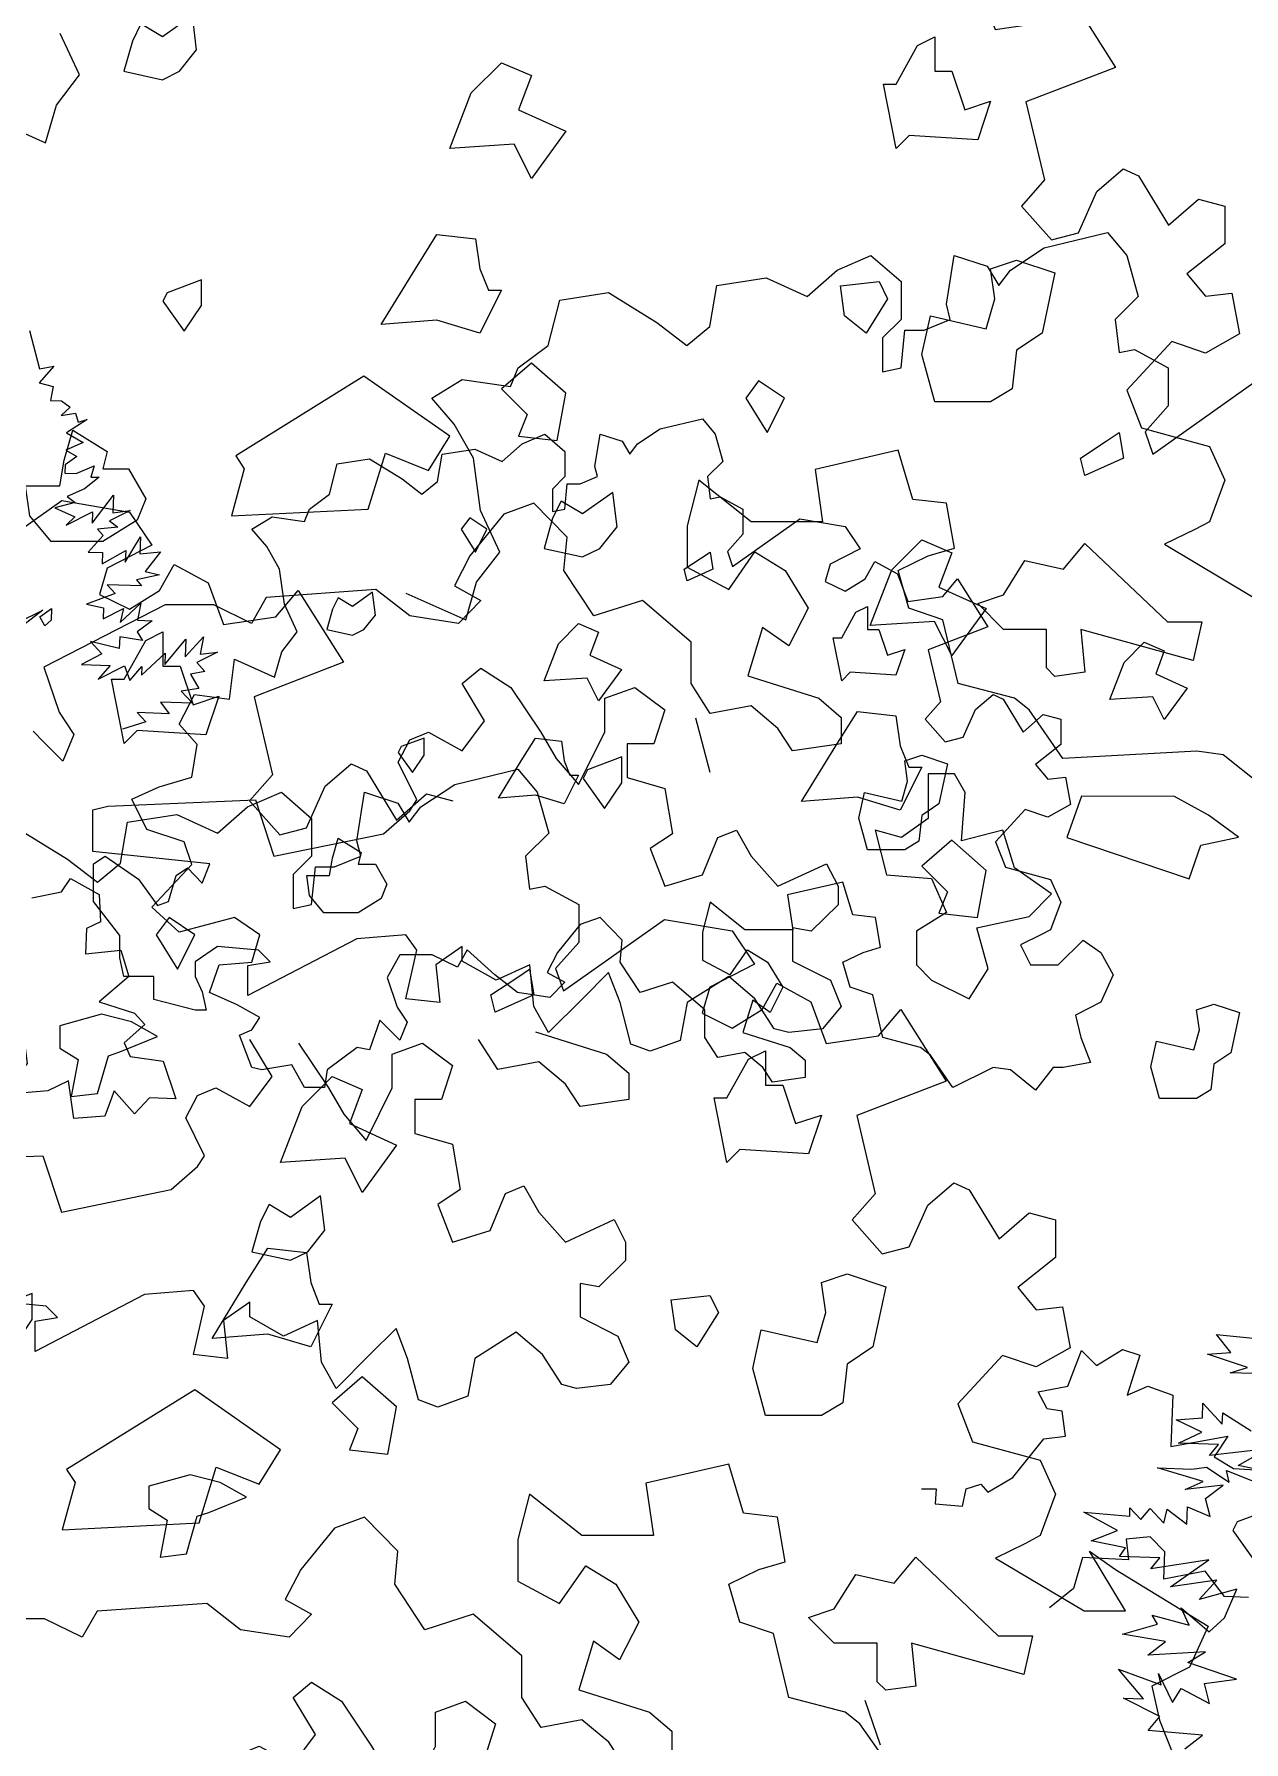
# Model space of a CAD drawing. Header units: inches. Extents: x 11.9 to 85.3, y 21.1 to 37.4.
# Drawn here: x 63.52 to 64.021, y 22.025 to 22.733 of the extents above; entities that cross this region are included whole.
import ezdxf

# ---------------------------------------------------------------- set-up
doc = ezdxf.new("R2010")
doc.units = ezdxf.units.IN
doc.header["$MEASUREMENT"] = 0
doc.layers.add('CAY', color=94, linetype='Continuous')
doc.layers.add('CAY-3', color=61, linetype='Continuous')

# ---------------------------------------------------------------- blocks, each defined once
blk = doc.blocks.new('A$C76451831')
at = {"layer": 'CAY'}
for p, q in [((3764, 1772.8), (3822.4, 1787)), ((3822.4, 1787), (3840.1, 1765.7)), ((3573, 1752.2), (3604.2, 1765.7)), ((3604.2, 1765.7), (3631.9, 1741.6)), ((3673.8, 1720.9), (3680.9, 1765.7)), ((3680.9, 1765.7), (3711.5, 1755.7)), ((3732.8, 1752.2), (3764, 1772.8)), ((3840.1, 1765.7), (3850.7, 1728)), ((3545.3, 1728), (3573, 1752.2)), ((3711.5, 1755.7), (3722.2, 1738)), ((3722.2, 1738), (3732.8, 1752.2)), ((3455.6, 1700.3), (3462.1, 1738)), ((3462.1, 1738), (3507.5, 1745.1)), ((3507.5, 1745.1), (3545.3, 1728)), ((3631.9, 1741.6), (3631.9, 1706.7)), ((3306.5, 1682.6), (3317.1, 1724.4)), ((3317.1, 1724.4), (3361.9, 1731.5)), ((3361.9, 1731.5), (3406.7, 1703.8)), ((3677.3, 1706.7), (3673.8, 1720.9)), ((3850.7, 1728), (3829.5, 1706.7)), ((3406.7, 1703.8), (3434.4, 1682.6)), ((3631.9, 1706.7), (3614.8, 1689.6)), ((3653.2, 1696.7), (3677.3, 1706.7)), ((3829.5, 1706.7), (3833, 1676.1)), ((3434.4, 1682.6), (3455.6, 1700.3)), ((3614.8, 1689.6), (3614.8, 1658.4)), ((3631.9, 1661.9), (3635.5, 1696.7)), ((3635.5, 1696.7), (3653.2, 1696.7)), ((3278.8, 1661.9), (3306.5, 1682.6)), ((3833, 1676.1), (3847.2, 1679)), ((3847.2, 1679), (3878.4, 1661.9)), ((3271.7, 1644.8), (3278.8, 1661.9)), ((3614.8, 1658.4), (3631.9, 1661.9)), ((3878.4, 1661.9), (3878.4, 1627.1)), ((3199.2, 1634.2), (3226.9, 1651.3)), ((3226.9, 1651.3), (3271.7, 1644.8)), ((3864.3, 1582.3), (3957.4, 1648.4)), ((3219.8, 1610), (3199.2, 1634.2)), ((3878.4, 1627.1), (3857.2, 1602.9)), ((3237.5, 1578.7), (3219.8, 1610)), ((3857.2, 1602.9), (3864.3, 1582.3)), ((3244, 1530.4), (3237.5, 1578.7)), ((2764.5, 1473.6), (2857.6, 1539.7)), ((2857.6, 1539.7), (2920.1, 1529)), ((2920.1, 1529), (2940.8, 1498.4)), ((3261.7, 1492), (3244, 1530.4)), ((2940.8, 1498.4), (2899.5, 1477.1)), ((3240.4, 1464.3), (3261.7, 1492)), ((2899.5, 1477.1), (2892.4, 1452.9)), ((2947.9, 1456.5), (2961.4, 1480.7)), ((2961.4, 1480.7), (2992.7, 1463.6)), ((2892.4, 1452.9), (2920.1, 1439.4)), ((2920.1, 1439.4), (2947.9, 1456.5)), ((2992.7, 1463.6), (3006.8, 1425.2)), ((3055.2, 1432.3), (3075.8, 1456.5)), ((3075.8, 1456.5), (3117.7, 1390.4)), ((3175, 1454.3), (3230.4, 1429.5)), ((3230.4, 1429.5), (3240.4, 1464.3)), ((3006.8, 1425.2), (3055.2, 1432.3)), ((3117.7, 1390.4), (3035.1, 1358.6)), ((3035.1, 1358.6), (3052.2, 1286.6)), ((5949.7, 1306.8), (5958.9, 1271.5)), ((3052.2, 1286.6), (3031, 1262.4)), ((5972.1, 1273.8), (5958.5, 1258.4)), ((5958.9, 1271.5), (5972.1, 1273.8)), ((5958.5, 1258.4), (5971.5, 1255.2)), ((5971.5, 1255.2), (5968.8, 1242.2)), ((5968.8, 1242.2), (5979.2, 1241.8)), ((5987.1, 1236.1), (5978.7, 1228.2)), ((5978.7, 1228.2), (5991.9, 1230.5)), ((5979.2, 1241.8), (5987.1, 1236.1)), ((5991.9, 1230.5), (5994.4, 1222.3)), ((6002.6, 1224.7), (5983.6, 1212.2)), ((5994.4, 1222.3), (6002.6, 1224.7)), ((5999.1, 1203.5), (5983, 1196.4)), ((5983.6, 1212.2), (5999.1, 1203.5)), ((5982.6, 1182.8), (5982.3, 1175.1)), ((5993.3, 1190.6), (5982.6, 1182.8)), ((5983, 1196.4), (5993.3, 1190.6)), ((5992.7, 1174.7), (6009.3, 1181.8)), ((6009.3, 1181.8), (6006.2, 1171.5)), ((5982.3, 1175.1), (5992.7, 1174.7)), ((6013.9, 1171.3), (6000.4, 1160.8)), ((6006.2, 1171.5), (6013.9, 1171.3)), ((6000.4, 1160.8), (5984.3, 1153.7)), ((5984.3, 1153.7), (5991.8, 1148)), ((6007.4, 1128.9), (6026.9, 1154.9)), ((6026.9, 1154.9), (6026.3, 1138.6)), ((5991.8, 1148), (5973, 1143.2)), ((5973, 1143.2), (5991.3, 1134.9)), ((5983.3, 1127), (6007.8, 1139.3)), ((5991.3, 1134.9), (5983.3, 1127)), ((6007.8, 1139.3), (6007.4, 1128.9)), ((6042.3, 1140.8), (6023.3, 1131)), ((6026.3, 1138.6), (6042.3, 1140.8)), ((6030.9, 1125.3), (6012.2, 1123.3)), ((6012.2, 1123.3), (6017.4, 1117.6)), ((6023.3, 1131), (6030.9, 1125.3)), ((6017.4, 1117.6), (6003.8, 1102.2)), ((6016.5, 1091.4), (6038.3, 1103.8)), ((6037.9, 1092.9), (6051.8, 1116.4)), ((6038.3, 1103.8), (6037.9, 1092.9)), ((6051.8, 1116.4), (6051.3, 1100.6)), ((6003.8, 1102.2), (6016.9, 1101.8)), ((6016.9, 1101.8), (6016.5, 1091.4)), ((6051.3, 1100.6), (6070.4, 1102.6)), ((6070.4, 1102.6), (6056.2, 1084.5)), ((6053, 1071.1), (6021.3, 1072.2)), ((6021.3, 1072.2), (6028.7, 1064.2)), ((6069.6, 1081.4), (6048.2, 1076.7)), ((6048.2, 1076.7), (6053, 1071.1)), ((6056.2, 1084.5), (6069.6, 1081.4)), ((6028.7, 1064.2), (6002.1, 1054.3)), ((6002.1, 1054.3), (6017.8, 1051)), ((6017.8, 1051), (6017.5, 1040.6)), ((6017.5, 1040.6), (6036.4, 1050.3)), ((6033.2, 1037.3), (6052.4, 1055.2)), ((6036.4, 1050.3), (6033.2, 1037.3)), ((6052.4, 1055.2), (6049.1, 1039.5)), ((6032.8, 1024.2), (6032.4, 1013.3)), ((6053.9, 1020.7), (6032.8, 1024.2)), ((6062.7, 1039), (6048.8, 1028.6)), ((6048.8, 1028.6), (6053.9, 1020.7)), ((6049.1, 1039.5), (6062.7, 1039)), ((6093.3, 1005.7), (6110.2, 1024.2)), ((6110.2, 1024.2), (6107, 1008)), ((6016.3, 1008.4), (5997.4, 998.7)), ((6005.9, 1019.7), (6016.3, 1008.4)), ((6032.4, 1013.3), (6005.9, 1019.7)), ((6052.8, 988.6), (6074.8, 1009.1)), ((6074.5, 998.7), (6093.9, 1022)), ((6074.8, 1009.1), (6074.5, 998.7)), ((6093.9, 1022), (6093.3, 1005.7)), ((6122.9, 1010.1), (6104, 1000.4)), ((6107, 1008), (6122.9, 1010.1)), ((5997.4, 998.7), (6024.1, 997.7)), ((6024.1, 997.7), (6012.8, 985)), ((6012.8, 985), (6037.3, 997.3)), ((6037.3, 997.3), (6042.2, 983.9)), ((6042.2, 983.9), (6053.1, 996.7)), ((6053.1, 996.7), (6052.8, 988.6)), ((6104, 1000.4), (6111.4, 992)), ((6111.4, 992), (6098.2, 989.7)), ((6098.2, 989.7), (6105.9, 976.3)), ((6070.5, 963.9), (6078.3, 953.2)), ((6099.9, 962.9), (6070.5, 963.9)), ((6105.9, 976.3), (6089.5, 974.1)), ((6089.5, 974.1), (6099.9, 962.9)), ((6056.8, 945.8), (6035.2, 938.9)), ((6078.3, 953.2), (6048.9, 954.2)), ((6048.9, 954.2), (6056.8, 945.8)), ((3915.1, 501.1), (3898, 463.3)), ((3898, 463.3), (3863.2, 445.6)), ((3863.2, 445.6), (3870.3, 414.4)), ((3870.3, 414.4), (3883.8, 380.2))]:
    blk.add_line(p, q, dxfattribs=at)
for points in [[(3524.3, 1634.1), (3500.5, 1649.9), (3488.6, 1634.1), (3508.4, 1602.4)], [(3821.2, 1594.5), (3833.1, 1602.4), (3837, 1578.6), (3801.4, 1562.8), (3797.4, 1578.6)], [(3369.9, 1515.3), (3365.9, 1547), (3338.2, 1527.2), (3318.4, 1539), (3310.5, 1523.2), (3302.6, 1495.5), (3338.2, 1487.6), (3354, 1495.5)], [(3623.3, 1475.7), (3651, 1503.4), (3678.7, 1491.5), (3666.8, 1459.8), (3710.3, 1440), (3678.7, 1396.5), (3662.8, 1428.1), (3603.5, 1424.2)], [(2935.2, 1410.5), (2951, 1418.5), (2951, 1386.8), (2966.9, 1386.8), (2978.8, 1351.1), (3002.5, 1359.1), (2990.6, 1323.4), (2927.3, 1327.4), (2915.4, 1315.5), (2903.5, 1374.9), (2915.4, 1374.9)], [(3837.8, 1390.3), (3856.3, 1408.8), (3874.8, 1400.9), (3866.9, 1379.8), (3895.9, 1366.6), (3874.8, 1337.5), (3864.2, 1358.6), (3824.6, 1356)], [(3571.8, 1313.3), (3591.6, 1345), (3627.2, 1341), (3631.2, 1313.3), (3639.1, 1293.5), (3651, 1293.5), (3631.2, 1253.9), (3591.6, 1265.8), (3540.1, 1261.8)], [(3342.6, 1291.2), (3338.7, 1283.3), (3358.5, 1255.6), (3374.3, 1279.3), (3374.3, 1303.1)], [(3702.4, 1154.9), (3710.3, 1198.4), (3678.7, 1226.2), (3651, 1202.4), (3674.7, 1178.6), (3666.8, 1158.8)], [(3862.3, 1017), (3867.6, 1040.8), (3901.9, 1032.9), (3907.2, 1051.4), (3904.5, 1069.8), (3920.4, 1075.1), (3944.1, 1067.2), (3936.2, 1030.2), (3920.4, 1019.7), (3917.7, 995.9), (3904.5, 988), (3870.2, 988)]]:
    blk.add_lwpolyline(points, close=True, dxfattribs=at)
for points in [[(3893.8, 387.8), (3910.1, 400.4), (3860, 404.8), (3870.8, 417.6), (3837, 434.6), (3855.6, 434), (3832.5, 461.5), (3871.9, 447), (3869.5, 457.5), (3882.2, 430.8), (3890.3, 443.7), (3916.6, 429.6), (3911.8, 448.3), (3941.4, 452.3), (3896.6, 467.5), (3912.8, 477.3), (3859.7, 474.2), (3876, 486.8), (3836.3, 493.6), (3868.4, 502.9), (3863.7, 511.2), (3897.8, 501.9), (3890.2, 518), (3916.2, 495.8), (3930.2, 508.9), (3941.6, 535.3), (3906.8, 525.6), (3923.3, 543.6), (3880.5, 537.4), (3915.8, 562.4), (3862.5, 553.9), (3870.5, 564), (3833.4, 565.3), (3839.1, 573.3), (3807.2, 579.8), (3831.5, 589.4), (3800.4, 606.4), (3842.9, 602.6), (3843.1, 610.3), (3853.2, 599.5), (3861.7, 609.7), (3874.4, 596.1), (3877.5, 609.1), (3895.6, 595.3), (3896.2, 611.2), (3917.2, 602.3), (3912.8, 618.8), (3929.1, 631.3), (3894, 627.1), (3910.6, 634.7), (3868.4, 647.1), (3900.1, 646), (3913.8, 647.7), (3934.6, 633.9), (3932.3, 644.8), (3976.9, 627)], [(3987.8, 640.2), (3942.8, 649.4), (3970.1, 664.8), (3916.4, 658.5), (3924.9, 668.7), (3887.8, 670), (3909.5, 680.1), (3885.8, 691.3), (3909.9, 693.2), (3910.4, 706.8), (3928.3, 687.6), (3928.7, 698), (3954.8, 681.2)], [(3967.1, 733.8), (3935.4, 734.9), (3951.4, 739.8), (3914.7, 752), (3936, 753.5), (3923, 770.3), (3962.8, 766.2)], [(5963.8, 1034.3), (5959.1, 1042.6), (5969.8, 1050.4), (5969.4, 1039.5), (5963.8, 1034.3)]]:
    blk.add_lwpolyline(points, dxfattribs=at)
at = {"layer": 'CAY-3'}
for p, q in [((3100.6, 1276), (3124.7, 1296.6)), ((3124.7, 1296.6), (3138.9, 1290.1)), ((3138.9, 1290.1), (3166.6, 1244.7)), ((3188.9, 1257), (3220.2, 1277.6)), ((3220.2, 1277.6), (3278.5, 1291.8)), ((3278.5, 1291.8), (3296.2, 1270.6)), ((3029.1, 1257), (3060.4, 1270.6)), ((3031, 1262.4), (3058.7, 1231.2)), ((3060.4, 1270.6), (3088.1, 1246.4)), ((3083.5, 1237.6), (3100.6, 1276)), ((3130, 1225.7), (3137, 1270.6)), ((3137, 1270.6), (3167.7, 1260.5)), ((3166.6, 1244.7), (3194.3, 1268.9)), ((3167.7, 1260.5), (3178.3, 1242.8)), ((3194.3, 1268.9), (3218.5, 1262.4)), ((3296.2, 1270.6), (3306.9, 1232.8)), ((2918.3, 1242.8), (2963.7, 1249.9)), ((2963.7, 1249.9), (3001.4, 1232.8)), ((3001.4, 1232.8), (3029.1, 1257)), ((3088.1, 1246.4), (3088.1, 1211.6)), ((3178.3, 1242.8), (3188.9, 1257)), ((2818.1, 1236.4), (2862.9, 1208.6)), ((2911.8, 1205.1), (2918.3, 1242.8)), ((3058.7, 1231.2), (3083.5, 1237.6)), ((3306.9, 1232.8), (3285.6, 1211.6)), ((3133.5, 1211.6), (3130, 1225.7)), ((2862.9, 1208.6), (2890.6, 1187.4)), ((2890.6, 1187.4), (2911.8, 1205.1)), ((3088.1, 1211.6), (3071, 1194.5)), ((3088.1, 1166.8), (3091.6, 1201.6)), ((3091.6, 1201.6), (3109.3, 1201.6)), ((3109.3, 1201.6), (3133.5, 1211.6)), ((3285.6, 1211.6), (3289.2, 1180.9)), ((3071, 1194.5), (3071, 1163.2)), ((3289.2, 1180.9), (3303.3, 1183.9)), ((3303.3, 1183.9), (3334.6, 1166.8)), ((3071, 1163.2), (3088.1, 1166.8)), ((3334.6, 1166.8), (3334.6, 1131.9)), ((3320.4, 1087.1), (3413.6, 1153.2)), ((3413.6, 1153.2), (3476.1, 1142.6)), ((3476.1, 1142.6), (3496.7, 1111.9)), ((3334.6, 1131.9), (3313.3, 1107.8)), ((3313.3, 1107.8), (3320.4, 1087.1)), ((3496.7, 1111.9), (3455.4, 1090.7)), ((3455.4, 1090.7), (3448.4, 1066.5)), ((3503.8, 1070), (3517.3, 1094.2)), ((3517.3, 1094.2), (3548.6, 1077.1)), ((3548.6, 1077.1), (3562.7, 1038.8)), ((3448.4, 1066.5), (3476.1, 1052.9)), ((3476.1, 1052.9), (3503.8, 1070)), ((3611.1, 1045.8), (3631.7, 1070)), ((3631.7, 1070), (3673.6, 1003.9)), ((3562.7, 1038.8), (3611.1, 1045.8)), ((2717.8, 996.9), (2700.1, 1035.2)), ((2696.6, 969.1), (2717.8, 996.9)), ((3673.6, 1003.9), (3591, 972.1)), ((2686.6, 934.3), (2696.6, 969.1)), ((3591, 972.1), (3608.1, 900.1)), ((2631.1, 959.1), (2686.6, 934.3)), ((6577.4, 899), (6564.2, 949.2)), ((3608.1, 900.1), (3586.9, 875.9)), ((3656.5, 889.5), (3680.7, 910.2)), ((3680.7, 910.2), (3694.8, 903.7)), ((3694.8, 903.7), (3722.5, 858.3)), ((3639.4, 851.2), (3656.5, 889.5)), ((3722.5, 858.3), (3750.2, 882.4)), ((3750.2, 882.4), (3774.4, 875.9)), ((3586.9, 875.9), (3614.6, 844.7)), ((3774.4, 875.9), (3774.4, 841.1)), ((3614.6, 844.7), (3639.4, 851.2)), ((3774.4, 841.1), (3739.6, 813.4)), ((3739.6, 813.4), (3756.7, 792.8)), ((3756.7, 792.8), (3780.9, 795.7)), ((3780.9, 795.7), (3788, 758)), ((3788, 758), (3756.7, 740.3)), ((3725.5, 750.9), (3684.2, 706.1)), ((3756.7, 740.3), (3725.5, 750.9)), ((3684.2, 706.1), (3697.8, 671.3)), ((3697.8, 671.3), (3760.3, 654.2)), ((3473.1, 650.6), (3396.5, 632.9)), ((3486.7, 605.2), (3473.1, 650.6)), ((3760.3, 654.2), (3774.4, 622.9)), ((6173.4, 618.5), (6152.8, 652.7)), ((6197.6, 649.2), (6225.3, 607.9)), ((6284.2, 639.1), (6312, 649.2)), ((6312, 649.2), (6339.7, 628.5)), ((6381.5, 625), (6363.8, 652.7)), ((6416.3, 659.8), (6481.8, 639.1)), ((3396.5, 632.9), (3403.5, 584.6)), ((6284.2, 607.9), (6284.2, 639.1)), ((6419.3, 632.1), (6381.5, 625)), ((6444, 611.4), (6419.3, 632.1)), ((6481.8, 639.1), (6502.4, 621.4)), ((3289.2, 622.9), (3278.5, 581)), ((3337.5, 584.6), (3289.2, 622.9)), ((3774.4, 622.9), (3760.3, 584.6)), ((6152.8, 590.8), (6173.4, 618.5)), ((6339.7, 628.5), (6329.6, 597.3)), ((6502.4, 621.4), (6502.4, 597.3)), ((3137, 601.7), (3109.3, 591.6)), ((3167.7, 570.4), (3137, 601.7)), ((3517.9, 601.7), (3486.7, 605.2)), ((3525, 560.4), (3517.9, 601.7)), ((6093.8, 580.2), (6104.4, 600.8)), ((6104.4, 600.8), (6121.5, 607.9)), ((6121.5, 607.9), (6152.8, 590.8)), ((6225.3, 607.9), (6239.4, 583.7)), ((6260.1, 559.5), (6284.2, 607.9)), ((6457.6, 590.8), (6444, 611.4)), ((3109.3, 591.6), (3078.1, 553.3)), ((3403.5, 584.6), (3337.5, 584.6)), ((3760.3, 584.6), (3746.7, 577.5)), ((6239.4, 583.7), (6260.1, 559.5)), ((6304.9, 597.3), (6304.9, 566)), ((6329.6, 597.3), (6304.9, 597.3)), ((6502.4, 597.3), (6457.6, 590.8)), ((3164.8, 539.7), (3167.7, 570.4)), ((3278.5, 581), (3278.5, 542.7)), ((3746.7, 577.5), (3719, 563.9)), ((3839, 515.2), (3805.7, 570.4)), ((3805.7, 570.4), (3829.8, 553.3)), ((6110.9, 545.4), (6093.8, 580.2)), ((3078.1, 553.3), (3063.9, 525.6)), ((3316.9, 522), (3341, 556.8)), ((3341, 556.8), (3368.8, 539.7)), ((3473.1, 539.7), (3500.8, 553.3)), ((3500.8, 553.3), (3525, 560.4)), ((3719, 563.9), (3800.7, 515.2)), ((3829.8, 553.3), (3915.1, 501.1)), ((6304.9, 566), (6339.7, 556)), ((6339.7, 556), (6346.7, 514.1)), ((3192.5, 497.8), (3164.8, 539.7)), ((3278.5, 542.7), (3316.9, 522)), ((3368.8, 539.7), (3390, 504.9)), ((3483.1, 504.9), (3473.1, 539.7)), ((5825.7, 539.8), (5961.9, 545.3)), ((5961.9, 545.3), (5979, 493.4)), ((6104.4, 535.3), (6110.9, 545.4)), ((2991.4, 522), (2890.2, 514.9)), ((3022.7, 497.8), (2991.4, 522)), ((3063.9, 525.6), (3088.1, 512)), ((6080.2, 514.1), (6104.4, 535.3)), ((86.7, 510.8), (100.8, 469.5)), ((2797, 507.9), (2685, 450.4)), ((2841.8, 507.9), (2797, 507.9)), ((2876.6, 490.8), (2841.8, 507.9)), ((2890.2, 514.9), (2876.6, 490.8)), ((3088.1, 512), (3067.5, 490.8)), ((3237.3, 512), (3192.5, 497.8)), ((3282.1, 473.7), (3237.3, 512)), ((3390, 504.9), (3372.3, 470.1)), ((3514.4, 494.3), (3483.1, 504.9)), ((3800.7, 515.2), (3839, 515.2)), ((5979, 493.4), (6080.2, 514.1)), ((6346.7, 514.1), (6326.1, 500.5)), ((6374.5, 476.3), (6388.6, 510.6)), ((6388.6, 510.6), (6405.7, 517.6)), ((6405.7, 517.6), (6419.3, 493.4)), ((3067.5, 490.8), (3022.7, 497.8)), ((3528.5, 435.3), (3514.4, 494.3)), ((6326.1, 500.5), (6339.7, 465.7)), ((6419.3, 493.4), (6444, 465.7)), ((3282.1, 435.3), (3282.1, 473.7)), ((3348.1, 487.2), (3334.6, 442.4)), ((3372.3, 470.1), (3348.1, 487.2)), ((6339.7, 465.7), (6374.5, 476.3)), ((6444, 465.7), (6488.8, 486.4)), ((6488.8, 486.4), (6499.5, 465.7)), ((6499.5, 465.7), (6499.5, 448.6)), ((2685, 450.4), (2699.2, 409.1)), ((3071, 435.3), (3088.1, 449.5)), ((3088.1, 449.5), (3115.8, 431.8)), ((3334.6, 442.4), (3400, 421.8)), ((6499.5, 448.6), (6474.7, 424.4)), ((3091.6, 401.1), (3071, 435.3)), ((3115.8, 431.8), (3143.5, 390.5)), ((3202.5, 421.8), (3230.2, 431.8)), ((3230.2, 431.8), (3257.9, 411.1)), ((3299.8, 407.6), (3282.1, 435.3)), ((3580.4, 421.8), (3528.5, 435.3)), ((6457.6, 427.4), (6457.6, 396.7)), ((6474.7, 424.4), (6457.6, 427.4)), ((3202.5, 390.5), (3202.5, 421.8)), ((3257.9, 411.1), (3247.9, 379.9)), ((3337.5, 414.7), (3299.8, 407.6)), ((3362.3, 394), (3337.5, 414.7)), ((3400, 421.8), (3420.6, 404.1)), ((3594, 411.1), (3580.4, 421.8)), ((3625.2, 366.3), (3594, 411.1)), ((5964.9, 406.7), (5927.1, 410.3)), ((6055.5, 417.4), (5954.9, 364.8)), ((6100.9, 420.9), (6055.5, 417.4)), ((6110.9, 406.7), (6100.9, 420.9)), ((6152.8, 410.3), (6128.6, 393.2)), ((6152.8, 396.7), (6152.8, 410.3)), ((2699.2, 409.1), (2712.7, 388.5)), ((3071, 373.4), (3091.6, 401.1)), ((3375.8, 373.4), (3362.3, 394)), ((3420.6, 404.1), (3420.6, 379.9)), ((5954.9, 392.6), (5975.5, 396.1)), ((5975.5, 396.1), (5964.9, 406.7)), ((6100.9, 361.9), (6110.9, 406.7)), ((6184, 379), (6152.8, 396.7)), ((6457.6, 396.7), (6492.4, 379)), ((2685, 381.4), (2675.1, 391.3)), ((2702.7, 363.7), (2685, 381.4)), ((2712.7, 388.5), (2702.7, 363.7)), ((3012, 362.8), (3022.7, 383.4)), ((3022.7, 383.4), (3039.8, 390.5)), ((3039.8, 390.5), (3071, 373.4)), ((3143.5, 390.5), (3157.7, 366.3)), ((3178.3, 342.1), (3202.5, 390.5)), ((3223.1, 379.9), (3223.1, 348.6)), ((3247.9, 379.9), (3223.1, 379.9)), ((3420.6, 379.9), (3375.8, 373.4)), ((5954.9, 364.8), (5954.9, 392.6)), ((6128.6, 393.2), (6132.1, 358.4)), ((6215.3, 393.2), (6184, 379)), ((6218.8, 354.8), (6215.3, 393.2)), ((6287.8, 386.1), (6263.6, 361.9)), ((6298.4, 358.4), (6287.8, 386.1)), ((6398.6, 382.6), (6360.3, 358.4)), ((6422.8, 361.9), (6398.6, 382.6)), ((6492.4, 379), (6502.4, 354.8)), ((3029.1, 328), (3012, 362.8)), ((3157.7, 366.3), (3178.3, 342.1)), ((3748.8, 373.1), (3625.2, 366.3)), ((3773, 369.5), (3748.8, 373.1)), ((3807.8, 341.8), (3773, 369.5)), ((3223.1, 348.6), (3257.9, 338.6)), ((6132.1, 358.4), (6100.9, 361.9)), ((6232.4, 330.6), (6218.8, 354.8)), ((6263.6, 361.9), (6232.4, 330.6)), ((6308.4, 320), (6298.4, 358.4)), ((6360.3, 358.4), (6353.8, 323.6)), ((6440.5, 334.2), (6422.8, 361.9)), ((6502.4, 354.8), (6485.3, 334.2)), ((3257.9, 338.6), (3265, 296.7)), ((6454.1, 330.6), (6440.5, 334.2)), ((6485.3, 334.2), (6454.1, 330.6)), ((2730.4, 318.9), (2744, 322.4)), ((2730.4, 280.5), (2730.4, 318.9)), ((2744, 322.4), (2880.2, 328)), ((2880.2, 328), (2897.3, 276)), ((2998.5, 296.7), (3022.7, 317.9)), ((3022.7, 317.9), (3029.1, 328)), ((6326.1, 313.5), (6308.4, 320)), ((6353.8, 323.6), (6326.1, 313.5)), ((3306.9, 293.2), (3323.9, 300.2)), ((3323.9, 300.2), (3337.5, 276.1)), ((2897.3, 276), (2998.5, 296.7)), ((3265, 296.7), (3244.4, 283.1)), ((3292.7, 259), (3306.9, 293.2)), ((2838.3, 269), (2730.4, 280.5)), ((2731, 269), (2741.6, 276)), ((2731, 234.2), (2731, 269)), ((2741.6, 276), (2772.3, 254.8)), ((2831.2, 251.3), (2838.3, 269)), ((3244.4, 283.1), (3257.9, 248.3)), ((3337.5, 276.1), (3362.3, 248.3)), ((3362.3, 248.3), (3407.1, 269)), ((3407.1, 269), (3417.7, 248.3)), ((2772.3, 254.8), (2790, 230.6)), ((2800, 234.2), (2807.1, 258.3)), ((2807.1, 258.3), (2817.7, 265.4)), ((2817.7, 265.4), (2831.2, 251.3)), ((3257.9, 248.3), (3292.7, 259)), ((3417.7, 248.3), (3417.7, 231.2)), ((2755.2, 202.9), (2731, 234.2)), ((2790, 230.6), (2800, 234.2)), ((3417.7, 231.2), (3392.9, 207)), ((3375.8, 210), (3375.8, 179.3)), ((3392.9, 207), (3375.8, 210)), ((2755.2, 182.3), (2755.2, 202.9)), ((2845.4, 192.9), (2824.7, 178.7)), ((2883.1, 189.3), (2845.4, 192.9)), ((2973.7, 200), (2873.1, 147.5)), ((2893.7, 178.7), (2883.1, 189.3)), ((3019.1, 203.5), (2973.7, 200)), ((3029.1, 189.3), (3019.1, 203.5)), ((3019.1, 144.5), (3029.1, 189.3)), ((3071, 192.9), (3046.8, 175.8)), ((3071, 179.3), (3071, 192.9)), ((2758.7, 165.1), (2755.2, 182.3)), ((2824.7, 178.7), (2824.7, 165.1)), ((2873.1, 175.2), (2893.7, 178.7)), ((2873.1, 147.5), (2873.1, 175.2)), ((3046.8, 175.8), (3050.4, 141)), ((3102.3, 161.6), (3071, 179.3)), ((3133.5, 175.8), (3102.3, 161.6)), ((3137, 137.4), (3133.5, 175.8)), ((3375.8, 179.3), (3410.6, 161.6)), ((2786.4, 165.1), (2758.7, 165.1)), ((2786.4, 143.9), (2786.4, 165.1)), ((2824.7, 165.1), (2831.2, 151)), ((3206, 168.7), (3181.9, 144.5)), ((3216.6, 141), (3206, 168.7)), ((3316.9, 165.2), (3278.5, 141)), ((3341, 144.5), (3316.9, 165.2)), ((3410.6, 161.6), (3420.6, 137.4)), ((2824.7, 133.9), (2786.4, 143.9)), ((2831.2, 151), (2834.8, 133.9)), ((3050.4, 141), (3019.1, 144.5)), ((3181.9, 144.5), (3150.6, 113.3)), ((3358.7, 116.8), (3341, 144.5)), ((2834.8, 133.9), (2824.7, 133.9)), ((3150.6, 113.3), (3137, 137.4)), ((3226.7, 102.6), (3216.6, 141)), ((3278.5, 141), (3272.1, 106.2)), ((3420.6, 137.4), (3403.5, 116.8)), ((3372.3, 113.3), (3358.7, 116.8)), ((3403.5, 116.8), (3372.3, 113.3)), ((3244.4, 96.1), (3226.7, 102.6)), ((3272.1, 106.2), (3244.4, 96.1))]:
    blk.add_line(p, q, dxfattribs=at)
for points in [[(6263.3, 643), (6251.9, 645.3), (6224, 624.5), (6221.6, 608.3), (6203.1, 608.3), (6191.7, 629.2), (6163.8, 624.5), (6154.8, 626.8), (6143.4, 656.7), (6154.8, 661.4), (6161.9, 672.8), (6141, 684.6), (6115.5, 696), (6124.5, 721.6), (6154.8, 724), (6161.9, 749.1), (6138.7, 765.3), (6087.6, 751.5), (6062.4, 774.7), (6099.4, 814), (6092.3, 834.9), (6057.7, 846.3), (6043.9, 874.2), (6069.1, 885.6), (6099.4, 894.6), (6104.1, 924.9), (6087.6, 943.4), (6101.7, 970.9), (6134, 966.6), (6138.7, 1003.6), (6175.6, 987), (6182.3, 1010.2), (6196.5, 1028.7), (6184.7, 1054.3), (6180.3, 1086.5), (6168.5, 1107.4), (6154.8, 1123.5), (6173.3, 1134.9), (6203.1, 1130.6), (6207.9, 1142), (6226.3, 1155.7), (6233.4, 1183.7), (6263.3, 1188.4), (6293.2, 1169.9), (6311.6, 1155.7), (6325.8, 1167.5), (6330.1, 1192.7), (6360.4, 1197.4), (6385.5, 1186), (6404, 1202.1), (6424.8, 1211.2), (6443.3, 1195.1), (6443.3, 1171.9), (6431.9, 1160.5), (6431.9, 1139.6), (6443.3, 1142), (6445.7, 1165.2), (6457.5, 1165.2), (6473.6, 1171.9), (6471.2, 1181.3), (6475.9, 1211.2), (6496.4, 1204.5), (6503.5, 1192.7), (6510.5, 1202.1), (6531.4, 1215.9), (6570.3, 1225.3), (6582.1, 1211.2), (6589.1, 1186), (6575, 1171.9), (6577.4, 1151.4), (6586.8, 1153.4), (6607.6, 1142), (6607.6, 1118.8), (6593.5, 1102.7), (6598.2, 1088.9), (6660.3, 1132.9), (6702, 1125.9), (6715.7, 1105.4), (6688.2, 1091.2), (6683.5, 1075.1), (6702, 1066.1), (6720.4, 1077.5), (6729.5, 1093.6), (6750.3, 1082.2), (6759.7, 1056.6), (6792, 1061.4), (6805.7, 1077.5), (6833.6, 1033.4), (6778.6, 1012.2), (6790, 964.2), (6775.9, 948.1), (6794.3, 927.3), (6810.8, 931.6), (6822.2, 957.2), (6838.4, 970.9), (6847.8, 966.6), (6866.3, 936.3), (6884.7, 952.4), (6900.9, 948.1), (6900.9, 924.9), (6877.7, 906.4), (6889.1, 892.7), (6905.2, 894.6), (6909.9, 869.5), (6889.1, 857.7), (6868.2, 864.7), (6840.7, 834.9), (6849.8, 811.7), (6891.4, 800.2), (6900.9, 779.4), (6891.4, 753.8), (6882.4, 749.1), (6863.9, 740.1), (6872.9, 721.6), (6898.5, 721.6), (6921.7, 744.4), (6937.8, 733), (6949.2, 712.2), (6937.8, 687), (6914.6, 675.2), (6919.3, 654.4), (6928.4, 631.5), (6903.2, 626.8), (6893.8, 626.8), (6877.7, 606), (6854.5, 624.5), (6838.4, 626.8), (6801.4, 608.3), (6780.6, 638.2), (6771.5, 645.3), (6736.9, 654.4), (6727.5, 693.7), (6706.7, 700.8), (6700, 724), (6718.5, 733), (6734.6, 737.7), (6729.9, 765.3), (6709, 767.6), (6700, 797.9), (6648.9, 786.1), (6653.6, 753.8), (6609.6, 753.8), (6577.4, 779.4), (6570.3, 751.5), (6570.3, 725.9), (6595.8, 712.2), (6611.9, 735.4), (6630.4, 724), (6644.6, 700.8), (6632.8, 677.6), (6616.7, 689), (6607.6, 659.1), (6651.2, 645.3), (6665, 633.5), (6665, 617.4), (6635.1, 613.1), (6626.1, 626.8), (6609.6, 640.6), (6584.4, 635.9), (6572.6, 654.4), (6572.6, 679.9), (6542.8, 705.5), (6512.9, 696), (6494.4, 724), (6496.4, 744.4), (6475.9, 765.3), (6457.5, 758.6), (6436.6, 733), (6427.2, 714.5), (6443.3, 705.5), (6429.6, 691.3), (6399.7, 696), (6378.8, 712.2), (6353.3, 735.4), (6344.3, 719.2), (6321.1, 730.6), (6291.2, 730.6), (6279.4, 709.8), (6288.8, 682.3), (6297.9, 668.5), (6291.2, 652), (6279.4, 663.8), (6272.8, 670.4)], [(2980.4, 1138.9), (2956.7, 1154.8), (2944.8, 1138.9), (2964.6, 1107.2)], [(6371.5, 1123.4), (6355.7, 1134), (6347.8, 1123.4), (6361, 1102.3)], [(3277.4, 1099.3), (3289.2, 1107.2), (3293.2, 1083.5), (3257.6, 1067.6), (3253.6, 1083.5)], [(6569.5, 1097), (6577.4, 1102.3), (6580, 1086.5), (6556.3, 1075.9), (6553.6, 1086.5)], [(6268.6, 1044.2), (6266, 1065.3), (6247.5, 1052.1), (6234.3, 1060.1), (6229, 1049.5), (6223.7, 1031), (6247.5, 1025.7), (6258, 1031)], [(2826, 1020.1), (2822.1, 1051.8), (2794.4, 1032), (2774.6, 1043.9), (2766.7, 1028), (2758.7, 1000.3), (2794.4, 992.4), (2810.2, 1000.3)], [(6712, 1046.9), (6722.6, 1052.1), (6722.6, 1031), (6733.1, 1031), (6741, 1007.2), (6756.9, 1012.5), (6748.9, 988.8), (6706.7, 991.4), (6698.8, 983.5), (6690.9, 1023.1), (6698.8, 1023.1)], [(3491.1, 1024.1), (3507, 1032), (3507, 1000.3), (3522.8, 1000.3), (3534.7, 964.7), (3558.4, 972.6), (3546.6, 936.9), (3483.2, 940.9), (3471.3, 929), (3459.5, 988.4), (3471.3, 988.4)], [(6437.5, 1017.8), (6456, 1036.3), (6474.5, 1028.4), (6466.5, 1007.2), (6495.6, 994), (6474.5, 965), (6463.9, 986.1), (6424.3, 983.5)], [(3079.4, 980.5), (3107.1, 1008.2), (3134.8, 996.3), (3123, 964.7), (3166.5, 944.9), (3134.8, 901.3), (3119, 933), (3059.6, 929)], [(6292.4, 922.8), (6289.7, 917.5), (6302.9, 899), (6313.5, 914.8), (6313.5, 930.7)], [(6403.2, 909.6), (6416.4, 930.7), (6440.2, 928), (6442.8, 909.6), (6448.1, 896.4), (6456, 896.4), (6442.8, 870), (6416.4, 877.9), (6382.1, 875.2)], [(6714.6, 856.8), (6719.9, 880.5), (6754.2, 872.6), (6759.5, 891.1), (6756.9, 909.6), (6772.7, 914.8), (6796.5, 906.9), (6788.5, 870), (6772.7, 859.4), (6770.1, 835.6), (6756.9, 827.7), (6722.6, 827.7)], [(3027.9, 818.1), (3047.7, 849.8), (3083.4, 845.8), (3087.3, 818.1), (3095.2, 798.3), (3107.1, 798.3), (3087.3, 758.7), (3047.7, 770.6), (2996.3, 766.6)], [(6252.8, 814.5), (6268.6, 814.5), (6279.2, 796), (6273.9, 782.8), (6252.8, 769.6), (6221.1, 769.6), (6207.9, 785.5), (6205.3, 803.9), (6226.4, 803.9), (6229, 819.8), (6234.3, 838.3), (6255.4, 825.1)], [(3495.1, 738.9), (3503, 774.6), (3554.5, 762.7), (3562.4, 790.4), (3558.4, 818.1), (3582.2, 826), (3617.8, 814.2), (3605.9, 758.7), (3582.2, 742.9), (3578.2, 707.2), (3558.4, 695.3), (3507, 695.3)], [(2798.8, 796), (2794.8, 788.1), (2814.6, 760.4), (2830.5, 784.1), (2830.5, 807.9)], [(3423.8, 774.6), (3419.9, 802.3), (3455.5, 806.2), (3463.4, 790.4), (3443.6, 758.7)], [(3158.6, 659.7), (3166.5, 703.3), (3134.8, 731), (3107.1, 707.2), (3130.9, 683.5), (3123, 663.7)], [(3039.8, 632), (3059.6, 663.7), (2980.4, 719.1), (2862.1, 645.5), (2870, 633.6), (2858.2, 590.1), (2984.4, 596.3), (3000.2, 647.8)], [(430.1, 675.3), (426.1, 667.3), (445.9, 639.6), (461.7, 663.4), (461.7, 687.1)], [(2739.4, 633.6), (2763.2, 633.6), (2779, 605.9), (2771.1, 586.1), (2739.4, 566.3), (2691.9, 566.3), (2672.1, 590.1), (2668.1, 617.8), (2699.8, 617.8), (2703.8, 641.6), (2711.7, 669.3), (2743.4, 649.5)], [(3570.3, 517.1), (3590.1, 548.8), (3625.7, 540.9), (3645.5, 564.6), (3721.6, 492.2), (3753.2, 492.2), (3745.3, 456.6), (3641.6, 485.4), (3645.5, 445.8), (3617.8, 441.9), (3609.9, 449.8), (3609.9, 485.4), (3570.3, 485.4), (3546.6, 509.2)], [(6222, 476.6), (6218.1, 508.3), (6190.4, 488.5), (6170.6, 500.4), (6162.6, 484.6), (6154.7, 456.8), (6190.4, 448.9), (6206.2, 456.8)], [(2573.8, 417.4), (2565.9, 445.1), (2684, 503), (2629.2, 460.9), (2621.3, 433.2), (2645.1, 417.4), (2629.2, 381.7)], [(3535, 335), (3525, 352.1), (3500.8, 352.1), (3500.8, 310.9), (3476.1, 293.2), (3451.9, 300.2), (3462.5, 259), (3503.8, 255.4), (3517.9, 224.1), (3490.2, 207), (3490.2, 175.8), (3503.8, 161.6), (3538.6, 144.5), (3556.3, 172.2), (3545.6, 210), (3594, 220.6), (3614.6, 241.3), (3580.4, 265.4), (3569.8, 300.2), (3531.5, 290.2)], [(3728.2, 331.2), (3642.3, 331.5), (3628.8, 293.2), (3741.7, 255.1), (3752.3, 286.4), (3787.1, 293.5), (3759.4, 314.1)], [(6125.5, 244), (6097.8, 251.1), (6059.5, 240.5), (6059.5, 219.9), (6076.6, 209.2), (6070.1, 175), (6094.3, 178), (6104.3, 212.8), (6114.9, 216.3), (6149.7, 230.5)], [(2765.8, 123.3), (2738.1, 130.3), (2699.7, 119.7), (2699.7, 99.1), (2716.8, 88.5), (2710.4, 54.3), (2734.5, 57.2), (2744.6, 92), (2755.2, 95.5), (2790, 109.7)]]:
    blk.add_lwpolyline(points, close=True, dxfattribs=at)
for points in [[(5951.6, 783.4), (5979, 788.7), (5987.5, 801.3), (6013.8, 786.5), (6014.9, 761.2), (6002.2, 754.9), (6001.2, 731.7), (6033.9, 734.9), (6041.3, 710.6), (6013.8, 687.4), (6046.5, 676.9), (6056, 666.3), (6037, 649.4), (6042.3, 636.8), (6072.9, 632.6), (6084.5, 597.8), (6060.2, 598.8), (6046.5, 584), (6027.6, 605.1), (6019.1, 581.9), (5990.6, 579.8), (5985.4, 614.6), (5966.4, 605.1), (5941.1, 603)], [(138.9, 705.6), (152.6, 705.6), (151.5, 691.9), (176.9, 689.8), (180, 705.6), (193.7, 709.9), (200.1, 702.5), (223.3, 716.2), (251.7, 752), (271.8, 754.2), (268.6, 777.4), (254.9, 779.5), (246.5, 795.3), (273.9, 800.6), (286.5, 833.3), (300.3, 819.5), (324.5, 834.3), (340.3, 829), (328.7, 792.1), (347.7, 800.6), (370.9, 792.1), (368.8, 744.7), (421.5, 754.2), (408.9, 735.2), (426.8, 724.6), (457.4, 722.5)], [(440.5, 605.4), (418.4, 606.5), (400.5, 629.7), (362.5, 622.3), (363.5, 647.6), (349.8, 661.3), (327.7, 659.2), (329.8, 640.3), (287.6, 642.4), (279.2, 613.9), (257, 596)]]:
    blk.add_lwpolyline(points, dxfattribs=at)

msp = doc.modelspace()

# ---------------------------------------------------------------- block references
at = {"layer": 'CAY', "xscale": 0.0004489089019145984, "yscale": 0.0004489089019145984, "zscale": 0.0004489089019145984}
for p in [(62.31846, 22.26819), (60.84706, 22.02325), (62.24839, 21.84829), (63.82489, 21.8133)]:
    msp.add_blockref('A$C76451831', p, dxfattribs=at)

doc.saveas('drawing.dxf')
